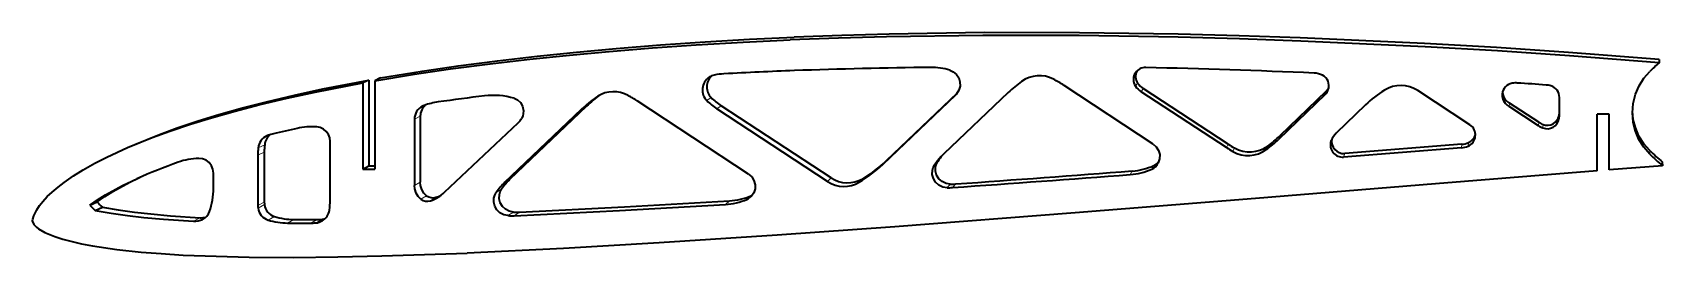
# Model space of a CAD drawing. Extents: x 142 to 278, y -25 to 158.
# Drawn here: x 141.6 to 278.5, y 139 to 157.9 of the extents above.
import ezdxf

# ---------------------------------------------------------------- set-up
doc = ezdxf.new("R2010")
doc.units = 0

msp = doc.modelspace()

# ---------------------------------------------------------------- linework, layer by layer
at = {"color": 7, "lineweight": 35, "ltscale": 0.006751}
msp.add_line((278.207062, 155.615234), (278.217621, 155.345398), dxfattribs=at)
at = {"color": 7, "lineweight": 35, "ltscale": 0.013814}
msp.add_line((169.798248, 153.892975), (169.299652, 153.654816), dxfattribs=at)
at = {"color": 7, "lineweight": 35, "ltscale": 0.180781}
msp.add_line((169.299652, 153.654816), (169.299652, 146.423584), dxfattribs=at)
at = {"color": 7, "lineweight": 35, "ltscale": 0.179905}
msp.add_line((169.798248, 153.892975), (169.798248, 146.696777), dxfattribs=at)
at = {"color": 7, "lineweight": 35, "ltscale": 0.013818}
msp.add_line((170.798248, 154.06987), (170.299652, 153.831314), dxfattribs=at)
at = {"color": 7, "lineweight": 35, "ltscale": 0.185193}
msp.add_line((170.299652, 153.831314), (170.299652, 146.423584), dxfattribs=at)
at = {"color": 7, "lineweight": 35, "ltscale": 0.223818}
msp.add_line((235.696381, 148.521271), (228.213959, 153.436981), dxfattribs=at)
at = {"color": 7, "lineweight": 13, "ltscale": 0.007913}
msp.add_line((234.210052, 153.376831), (234.390228, 153.637085), dxfattribs=at)
at = {"color": 7, "lineweight": 13, "ltscale": 0.008495}
msp.add_line((188.890564, 152.435577), (189.179901, 152.61377), dxfattribs=at)
at = {"color": 7, "lineweight": 35, "ltscale": 0.279232}
msp.add_line((201.699951, 145.999268), (192.364746, 152.131683), dxfattribs=at)
at = {"color": 7, "lineweight": 13, "ltscale": 0.011109}
msp.add_line((198.199799, 152.161255), (198.565613, 152.413513), dxfattribs=at)
at = {"color": 7, "lineweight": 35, "ltscale": 0.210182}
msp.add_line((219.087158, 152.608444), (212.995087, 146.814575), dxfattribs=at)
at = {"color": 7, "lineweight": 35, "ltscale": 0.206143}
msp.add_line((219.243011, 152.786835), (213.273468, 147.098541), dxfattribs=at)
at = {"color": 7, "lineweight": 35, "ltscale": 0.186735}
msp.add_line((223.525879, 152.838715), (218.112762, 147.691864), dxfattribs=at)
at = {"color": 7, "lineweight": 13, "ltscale": 0.00408}
msp.add_line((219.087158, 152.608444), (219.198059, 152.728195), dxfattribs=at)
at = {"color": 7, "lineweight": 35, "ltscale": 0.002054}
msp.add_line((219.144867, 152.666901), (219.087158, 152.608444), dxfattribs=at)
at = {"color": 7, "lineweight": 13, "ltscale": 0.007962}
msp.add_line((234.697235, 152.902908), (234.87558, 153.166763), dxfattribs=at)
at = {"color": 7, "lineweight": 35, "ltscale": 0.21384}
msp.add_line((241.857239, 148.223358), (234.697235, 152.902908), dxfattribs=at)
at = {"color": 7, "lineweight": 35, "ltscale": 0.212642}
msp.add_line((241.997467, 148.516434), (234.87558, 153.166763), dxfattribs=at)
at = {"color": 7, "lineweight": 35, "ltscale": 0.136055}
msp.add_line((250.154633, 152.678711), (246.230957, 148.90744), dxfattribs=at)
at = {"color": 7, "lineweight": 35, "ltscale": 0.135287}
msp.add_line((250.245117, 152.951706), (246.347321, 149.197861), dxfattribs=at)
at = {"color": 7, "lineweight": 13, "ltscale": 0.00719}
msp.add_line((250.154633, 152.678711), (250.245117, 152.951706), dxfattribs=at)
at = {"color": 7, "lineweight": 35, "ltscale": 0.130855}
msp.add_line((262.309448, 150.137817), (257.930542, 153.005219), dxfattribs=at)
at = {"color": 7, "lineweight": 13, "ltscale": 0.007061}
msp.add_line((265.306732, 151.914673), (265.337158, 152.195465), dxfattribs=at)
at = {"color": 7, "lineweight": 35, "ltscale": 0.036222}
msp.add_line((269.834534, 150.982208), (269.834534, 152.431091), dxfattribs=at)
at = {"color": 7, "lineweight": 13, "ltscale": 0.0137}
msp.add_line((173.64325, 150.601379), (174.130707, 150.851776), dxfattribs=at)
at = {"color": 7, "lineweight": 35, "ltscale": 0.138335}
msp.add_line((174.130707, 150.851776), (174.130707, 145.318359), dxfattribs=at)
at = {"color": 7, "lineweight": 35, "ltscale": 0.222357}
msp.add_line((181.240417, 145.312744), (187.685638, 151.441986), dxfattribs=at)
at = {"color": 7, "lineweight": 35, "ltscale": 0.220983}
msp.add_line((181.692474, 145.596298), (188.09198, 151.693817), dxfattribs=at)
at = {"color": 7, "lineweight": 13, "ltscale": 0.011951}
msp.add_line((187.685638, 151.441986), (188.09198, 151.693817), dxfattribs=at)
at = {"color": 7, "lineweight": 13, "ltscale": 0.011037}
msp.add_line((199.041138, 151.479065), (199.401093, 151.734711), dxfattribs=at)
at = {"color": 7, "lineweight": 35, "ltscale": 0.277795}
msp.add_line((208.330475, 145.381531), (199.041138, 151.479065), dxfattribs=at)
at = {"color": 7, "lineweight": 35, "ltscale": 0.276108}
msp.add_line((208.636536, 145.677979), (199.401093, 151.734711), dxfattribs=at)
at = {"color": 7, "lineweight": 35, "ltscale": 0.085179}
msp.add_line((253.541901, 151.800079), (251.084167, 149.440384), dxfattribs=at)
at = {"color": 7, "lineweight": 13, "ltscale": 0.007102}
msp.add_line((265.620728, 151.656952), (265.649811, 151.939545), dxfattribs=at)
at = {"color": 7, "lineweight": 35, "ltscale": 0.073478}
msp.add_line((268.082672, 150.05159), (265.620728, 151.656952), dxfattribs=at)
at = {"color": 7, "lineweight": 35, "ltscale": 0.073084}
msp.add_line((268.099243, 150.343811), (265.649811, 151.939545), dxfattribs=at)
at = {"color": 7, "lineweight": 13, "ltscale": 0.007224}
msp.add_line((269.79892, 150.618973), (269.805542, 150.907837), dxfattribs=at)
at = {"color": 7, "lineweight": 35, "ltscale": 0.00101}
msp.add_line((269.834106, 150.941803), (269.834534, 150.982208), dxfattribs=at)
at = {"color": 7, "lineweight": 35, "ltscale": 0.025}
msp.add_line((274.008362, 151.029831), (273.008362, 151.029831), dxfattribs=at)
at = {"color": 7, "lineweight": 35, "ltscale": 0.119022}
msp.add_line((273.008362, 146.268936), (273.008362, 151.029831), dxfattribs=at)
at = {"color": 7, "lineweight": 35, "ltscale": 0.117041}
msp.add_line((274.008362, 146.348175), (274.008362, 151.029831), dxfattribs=at)
at = {"color": 7, "lineweight": 35, "ltscale": 0.139254}
msp.add_line((173.64325, 150.601379), (173.64325, 145.031235), dxfattribs=at)
at = {"color": 7, "lineweight": 35, "ltscale": 0.212499}
msp.add_line((176.168457, 144.466644), (182.35379, 150.296814), dxfattribs=at)
at = {"color": 7, "lineweight": 13, "ltscale": 0.007317}
msp.add_line((268.082672, 150.05159), (268.099243, 150.343811), dxfattribs=at)
at = {"color": 7, "lineweight": 13, "ltscale": 0.007335}
msp.add_line((268.446594, 149.86734), (268.461182, 150.160385), dxfattribs=at)
at = {"color": 7, "lineweight": 35, "ltscale": 0.016618}
msp.add_line((149.525818, 148.217865), (150.136078, 148.481339), dxfattribs=at)
at = {"color": 7, "lineweight": 13, "ltscale": 0.015019}
msp.add_line((160.513123, 148.194412), (161.055573, 148.452637), dxfattribs=at)
at = {"color": 7, "lineweight": 35, "ltscale": 0.122784}
msp.add_line((166.557526, 143.806549), (166.557526, 148.717896), dxfattribs=at)
at = {"color": 7, "lineweight": 13, "ltscale": 0.008122}
msp.add_line((241.857239, 148.223358), (241.997467, 148.516434), dxfattribs=at)
at = {"color": 7, "lineweight": 13, "ltscale": 0.008145}
msp.add_line((242.404053, 147.891693), (242.541473, 148.187088), dxfattribs=at)
at = {"color": 7, "lineweight": 13, "ltscale": 0.007987}
msp.add_line((245.207672, 148.053131), (245.329895, 148.348297), dxfattribs=at)
at = {"color": 7, "lineweight": 13, "ltscale": 0.007822}
msp.add_line((246.230957, 148.90744), (246.347321, 149.197861), dxfattribs=at)
at = {"color": 7, "lineweight": 35, "ltscale": 0.001222}
msp.add_line((250.649353, 148.775955), (250.666382, 148.821777), dxfattribs=at)
at = {"color": 7, "lineweight": 35, "ltscale": 0.248145}
msp.add_line((261.595306, 148.201782), (251.699615, 147.429199), dxfattribs=at)
at = {"color": 7, "lineweight": 35, "ltscale": 0.246736}
msp.add_line((261.63208, 148.501205), (251.792877, 147.729416), dxfattribs=at)
at = {"color": 7, "lineweight": 13, "ltscale": 0.007542}
msp.add_line((261.595306, 148.201782), (261.63208, 148.501205), dxfattribs=at)
at = {"color": 7, "lineweight": 13, "ltscale": 0.0075}
msp.add_line((262.172333, 148.347107), (262.205963, 148.645203), dxfattribs=at)
at = {"color": 7, "lineweight": 13, "ltscale": 0.007398}
msp.add_line((277.418427, 147.678223), (277.422089, 147.974136), dxfattribs=at)
at = {"color": 7, "lineweight": 13, "ltscale": 0.015057}
msp.add_line((160.481354, 147.582199), (161.02356, 147.844391), dxfattribs=at)
at = {"color": 7, "lineweight": 35, "ltscale": 0.105487}
msp.add_line((160.481354, 147.582199), (160.481354, 143.362732), dxfattribs=at)
at = {"color": 7, "lineweight": 35, "ltscale": 0.104813}
msp.add_line((161.02356, 147.844391), (161.02356, 143.651855), dxfattribs=at)
at = {"color": 7, "lineweight": 35, "ltscale": 0.014213}
msp.add_line((169.299652, 146.423584), (169.798248, 146.696777), dxfattribs=at)
at = {"color": 7, "lineweight": 35, "ltscale": 0.0125}
for p, q in [((169.798248, 146.696777), (170.298248, 146.696777)), ((169.299652, 146.423584), (169.799652, 146.423584)), ((169.799652, 146.423584), (170.299652, 146.423584))]:
    msp.add_line(p, q, dxfattribs=at)
at = {"color": 7, "lineweight": 13, "ltscale": 0.009941}
msp.add_line((212.995087, 146.814575), (213.273468, 147.098541), dxfattribs=at)
at = {"color": 7, "lineweight": 13, "ltscale": 0.00991}
msp.add_line((217.337311, 146.774963), (217.608185, 147.064392), dxfattribs=at)
at = {"color": 7, "lineweight": 13, "ltscale": 0.008543}
msp.add_line((235.585785, 146.405014), (235.745789, 146.70694), dxfattribs=at)
at = {"color": 7, "lineweight": 13, "ltscale": 0.007859}
msp.add_line((251.699615, 147.429199), (251.792877, 147.729416), dxfattribs=at)
at = {"color": 7, "lineweight": 35, "ltscale": 0.112325}
msp.add_line((278.487518, 146.700439), (274.008362, 146.348175), dxfattribs=at)
at = {"color": 7, "lineweight": 35, "ltscale": 0.007854}
msp.add_line((278.476471, 147.014404), (278.487518, 146.700439), dxfattribs=at)
at = {"color": 7, "lineweight": 35, "ltscale": 0.031609}
msp.add_line((156.757538, 144.803574), (156.757538, 146.067917), dxfattribs=at)
at = {"color": 7, "lineweight": 13, "ltscale": 0.014143}
msp.add_line((173.64325, 145.031235), (174.130707, 145.318359), dxfattribs=at)
at = {"color": 7, "lineweight": 13, "ltscale": 0.013341}
msp.add_line((181.240417, 145.312744), (181.692474, 145.596298), dxfattribs=at)
at = {"color": 7, "lineweight": 13, "ltscale": 0.010652}
msp.add_line((208.330475, 145.381531), (208.636536, 145.677979), dxfattribs=at)
at = {"color": 7, "lineweight": 13, "ltscale": 0.010332}
msp.add_line((211.013824, 145.314285), (211.303772, 145.608795), dxfattribs=at)
at = {"color": 7, "lineweight": 13, "ltscale": 0.010094}
msp.add_line((218.387726, 144.854218), (218.656281, 145.155731), dxfattribs=at)
at = {"color": 7, "lineweight": 13, "ltscale": 0.010044}
msp.add_line((218.853363, 144.867493), (219.119049, 145.168839), dxfattribs=at)
at = {"color": 7, "lineweight": 13, "ltscale": 0.008659}
msp.add_line((233.777649, 145.955902), (233.950958, 146.255768), dxfattribs=at)
at = {"color": 7, "lineweight": 13, "ltscale": 0.014067}
msp.add_line((174.184814, 143.885742), (174.665161, 144.178757), dxfattribs=at)
at = {"color": 7, "lineweight": 13, "ltscale": 0.013859}
msp.add_line((174.974915, 143.75946), (175.447906, 144.048584), dxfattribs=at)
at = {"color": 7, "lineweight": 13, "ltscale": 0.013536}
msp.add_line((180.499939, 144.446381), (180.958862, 144.733704), dxfattribs=at)
at = {"color": 7, "lineweight": 13, "ltscale": 0.011193}
msp.add_line((201.578156, 143.876892), (201.908752, 144.178833), dxfattribs=at)
at = {"color": 7, "lineweight": 35, "ltscale": 0.01703}
msp.add_line((146.355682, 143.382172), (146.976013, 143.663605), dxfattribs=at)
at = {"color": 7, "lineweight": 35, "ltscale": 0.016753}
msp.add_line((146.80957, 142.950439), (147.417267, 143.23291), dxfattribs=at)
at = {"color": 7, "lineweight": 13, "ltscale": 0.015362}
msp.add_line((160.481354, 143.362732), (161.02356, 143.651855), dxfattribs=at)
at = {"color": 7, "lineweight": 13, "ltscale": 0.015375}
msp.add_line((160.496857, 143.140167), (161.038879, 143.43071), dxfattribs=at)
at = {"color": 7, "lineweight": 13, "ltscale": 0.015257}
msp.add_line((161.342224, 142.138), (161.876526, 142.432892), dxfattribs=at)
at = {"color": 7, "lineweight": 13, "ltscale": 0.01365}
msp.add_line((181.496582, 142.507629), (181.953247, 142.806915), dxfattribs=at)
at = {"color": 7, "lineweight": 13, "ltscale": 0.013583}
msp.add_line((182.007385, 142.505615), (182.460907, 142.80481), dxfattribs=at)
at = {"color": 7, "lineweight": 13, "ltscale": 0.011404}
msp.add_line((199.760468, 143.448822), (200.10437, 143.748535), dxfattribs=at)
at = {"color": 7, "lineweight": 35, "ltscale": 0.001082}
msp.add_line((141.557648, 142.023529), (141.557312, 142.066803), dxfattribs=at)
at = {"color": 7, "lineweight": 13, "ltscale": 0.015666}
msp.add_line((155.078888, 142.047821), (155.634094, 142.338409), dxfattribs=at)
at = {"color": 7, "lineweight": 13, "ltscale": 0.002365}
msp.add_line((155.833069, 142.194519), (155.91687, 142.238434), dxfattribs=at)
at = {"color": 7, "lineweight": 35, "ltscale": 0.001181}
msp.add_line((155.875336, 142.215607), (155.833069, 142.194519), dxfattribs=at)
at = {"color": 7, "lineweight": 13, "ltscale": 0.014997}
msp.add_line((162.985077, 141.889832), (163.508057, 142.18367), dxfattribs=at)
at = {"color": 7, "lineweight": 13, "ltscale": 0.014733}
msp.add_line((164.942413, 141.886078), (165.452881, 142.180573), dxfattribs=at)
at = {"color": 7, "lineweight": 13, "ltscale": 0.01468}
msp.add_line((165.343353, 141.900757), (165.851257, 142.195465), dxfattribs=at)
at = {"color": 7, "lineweight": 35}
for points in [[(170.798248, 154.06987), (174.290924, 154.641129), (177.316071, 155.082062), (180.623444, 155.512878), (183.936646, 155.896515), (187.254364, 156.237915), (190.575714, 156.54129), (194.312378, 156.840515), (198.052246, 157.09726), (201.794678, 157.312881), (205.539093, 157.489349)], [(278.217621, 155.345398), (270.688446, 155.932892), (264.624908, 156.339294), (258.5578, 156.688492), (248.10498, 157.165085), (242.953064, 157.344604), (237.800018, 157.486145), (229.480194, 157.622192), (221.390564, 157.631958), (213.301575, 157.51384), (209.258179, 157.403458), (205.216064, 157.255096)], [(278.207062, 155.615234), (270.595154, 156.205719), (264.545227, 156.607819), (258.491791, 156.952759), (248.055939, 157.422394), (242.930817, 157.597839), (237.804565, 157.735413), (229.524628, 157.865265), (221.527802, 157.869812), (213.531708, 157.748672), (209.53476, 157.637665), (205.539093, 157.489349)], [(170.299652, 153.831314), (173.654205, 154.380249), (176.677643, 154.822418), (180.000763, 155.256744), (183.329834, 155.643372), (186.663513, 155.987289), (190.000854, 156.292816), (193.646637, 156.585999), (197.295532, 156.838837), (201.254669, 157.068848), (205.216064, 157.255096)], [(149.525818, 148.217865), (151.591125, 149.056458), (153.083893, 149.603485), (154.8237, 150.186752), (156.578461, 150.725204), (158.570068, 151.286819), (160.57251, 151.806519), (162.93576, 152.368973), (165.309937, 152.884415), (169.299652, 153.654816)], [(150.136078, 148.481339), (152.222534, 149.327881), (153.716492, 149.87439), (155.454987, 150.456085), (157.208313, 150.993134), (159.201355, 151.554123), (161.205231, 152.073181), (163.569336, 152.634583), (165.944366, 153.148972), (169.798248, 153.892975)], [(218.607574, 154.726135), (218.913605, 154.586609), (219.172699, 154.363907), (219.362335, 154.074615), (219.46701, 153.738007), (219.475098, 153.383514), (219.384827, 153.039642), (219.144867, 152.666901)], [(275.969818, 151.126541), (276.033844, 151.932434), (276.220764, 152.691223), (276.525421, 153.407227), (276.938904, 154.060394), (277.418427, 154.603729)], [(182.008392, 152.359711), (182.29895, 152.225281), (182.543335, 152.002441), (182.715363, 151.709488), (182.800507, 151.294952), (182.733856, 150.868988), (182.644867, 150.670288)], [(277.418427, 147.678223), (276.919128, 148.248001), (276.514221, 148.89621), (276.215973, 149.605164), (276.032898, 150.355286), (275.969818, 151.126541)], [(277.422089, 147.974136), (276.921295, 148.542267), (276.515106, 149.189346), (276.215851, 149.897552), (276.044464, 150.574921), (275.971527, 151.271332)], [(166.557526, 148.717896), (166.518677, 149.028839), (166.404663, 149.319702), (166.223358, 149.571915), (165.990326, 149.767639), (165.719452, 149.898315), (165.428986, 149.956696)], [(141.557312, 142.066803), (141.57254, 142.213074), (141.651917, 142.496094), (141.90271, 143.009674), (142.139099, 143.366074), (142.405182, 143.70224), (142.782623, 144.108582), (143.187622, 144.486664), (143.69397, 144.907486), (144.218475, 145.304504), (145.002319, 145.846893), (145.809692, 146.354065), (146.795074, 146.912537), (147.803894, 147.428802), (149.525818, 148.217865)], [(235.696381, 148.521271), (235.967041, 148.282166), (236.158478, 147.978241), (236.255493, 147.635712), (236.249023, 147.269669), (236.135986, 146.928101)], [(156.757538, 146.067917), (156.713776, 146.397644), (156.585724, 146.7034), (156.383362, 146.963196), (156.126129, 147.156677), (155.831238, 147.274628), (155.520966, 147.310028)], [(218.387726, 144.854218), (218.028015, 144.911194), (217.698792, 145.067673), (217.427979, 145.310181), (217.238647, 145.616516), (217.144867, 145.960602), (217.152893, 146.312592), (217.2211, 146.555298), (217.337311, 146.774963)], [(218.656281, 145.155731), (218.298828, 145.212524), (217.971619, 145.367966), (217.702271, 145.608749), (217.513672, 145.912872), (217.419708, 146.254547), (217.426666, 146.604279), (217.493591, 146.845703), (217.608185, 147.064392)], [(146.355682, 143.382172), (147.000153, 143.828766), (147.681, 144.254761), (149.112396, 145.037537), (150.32309, 145.611023)], [(146.976013, 143.663605), (147.616669, 144.107269), (148.293304, 144.530487), (149.715698, 145.30835), (150.587158, 145.727509)], [(174.665161, 144.178757), (174.436035, 144.405334), (174.260162, 144.700012), (174.155731, 145.040955), (174.130707, 145.318359)], [(273.008362, 146.268936), (259.436615, 145.178299), (244.288666, 143.947983), (229.139191, 142.736588), (213.985596, 141.57843), (204.101257, 140.87175), (194.212769, 140.223648), (186.149139, 139.756836), (178.081696, 139.369522)], [(201.699951, 145.999268), (201.971924, 145.758667), (202.163757, 145.452637), (202.26004, 145.10791), (202.254608, 144.757568), (202.151428, 144.428711), (201.961975, 144.148911), (201.895508, 144.082214)], [(174.184814, 143.885742), (173.952637, 144.112854), (173.774414, 144.408981), (173.66861, 144.752029), (173.64325, 145.031235)], [(181.496582, 142.507629), (181.143341, 142.576385), (180.822968, 142.741364), (180.561951, 142.988739), (180.382019, 143.296707), (180.296295, 143.639679), (180.310425, 143.988739), (180.381714, 144.229111), (180.499939, 144.446381)], [(181.953247, 142.806915), (181.602234, 142.875458), (181.283813, 143.039368), (181.024261, 143.285034), (180.845001, 143.59082), (180.759125, 143.931427), (180.772186, 144.278275), (180.842224, 144.517395), (180.958862, 144.733704)], [(146.80957, 142.950439), (148.147797, 142.7146), (149.519745, 142.522125), (150.899261, 142.364243), (152.558807, 142.213196), (155.078888, 142.047821)], [(147.417267, 143.23291), (148.747162, 142.999039), (150.110474, 142.808212), (151.481293, 142.651733), (153.130219, 142.502106), (155.634094, 142.338409)], [(182.007385, 142.505615), (190.880157, 142.936218), (199.760468, 143.448822)], [(182.460907, 142.80481), (191.27887, 143.235977), (200.10437, 143.748535)], [(141.557648, 142.023529), (141.653442, 141.758835), (141.875122, 141.532013), (142.040131, 141.407288), (142.574585, 141.098724), (143.428955, 140.747559), (144.09024, 140.534851), (144.760162, 140.35321), (145.675812, 140.146042), (146.59494, 139.973679), (148.628876, 139.67572), (150.680969, 139.453445), (152.345428, 139.317917), (154.197571, 139.205139), (156.050995, 139.12326), (159.765381, 139.027969), (163.481873, 139.006271), (167.195404, 139.042419), (170.908752, 139.122009), (178.081696, 139.369522)]]:
    msp.add_lwpolyline(points, dxfattribs=at)
for centre, radius, start, end in [((221.376678, -279.508698), 434.476393, 90.574367, 92.0867), ((217.078552, 149.533844), 5.412731, 73.591347, 90.605929), ((235.052826, 153.926086), 1.016208, 88.609465, 145.001378), ((219.820251, -519.872803), 674.987854, 87.503234, 88.704787), ((294.564209, 136.929443), 24.624347, 131.59328, 134.130435), ((199.104401, 153.059952), 1.276047, 123.482853, 224.812566), ((199.468201, 153.306488), 1.2705, 133.414222, 224.693734), ((199.090637, 153.081116), 1.250996, 101.876984, 123.492224), ((199.931183, 149.05983), 5.35917, 93.09278, 101.822609), ((218.603394, -198.795471), 353.715276, 92.11383, 93.072884), ((231.1828, 144.782333), 11.114557, 126.053545, 133.543736), ((226.140625, 151.709625), 2.54637, 62.148178, 126.066454), ((222.122528, 144.163559), 11.095117, 56.700327, 62.007606), ((235.030945, 153.934479), 0.992872, 144.672846, 214.188698), ((235.663818, 154.384918), 1.769279, 214.738351, 236.886455), ((235.199799, 154.192963), 0.982299, 153.628467, 214.474856), ((235.843018, 154.651489), 1.772026, 214.924706, 236.912136), ((249.150848, 152.722198), 1.753895, 63.957297, 87.585415), ((249.472687, 153.410828), 0.994589, 341.589266, 63.197001), ((256.506348, 150.834778), 2.595796, 56.728085, 121.698931), ((266.037231, 152.61882), 1.015132, 99.359752, 173.719728), ((266.173462, 151.771912), 1.872744, 86.173273, 99.258365), ((224.67926, -467.295898), 622.329608, 85.942187, 86.165398), ((268.586273, 151.622101), 1.856141, 73.475876, 85.955595), ((268.822479, 152.432983), 1.011808, 359.893118, 73.239108), ((176.504578, 145.915833), 6.194949, 98.0942, 109.327792), ((203.694489, -46.812881), 200.832196, 96.909879, 98.032189), ((180.274841, 146.372589), 6.232634, 73.851851, 96.838429), ((195.326569, 143.403168), 11.090848, 125.471531, 133.546345), ((195.592163, 143.817993), 10.875735, 125.777346, 133.600563), ((190.365784, 150.364166), 2.543028, 121.601614, 125.457133), ((190.369202, 150.359512), 2.548673, 61.523926, 121.612447), ((186.29068, 142.884323), 11.063827, 56.701222, 61.415231), ((202.02832, 156.02301), 5.437916, 225.247717, 236.679268), ((202.327637, 156.19046), 5.330884, 225.11334, 236.702982), ((249.450409, 153.412521), 1.01703, 313.820582, 341.894929), ((249.543121, 153.681183), 1.012374, 313.899696, 333.812614), ((260.290802, 144.761032), 9.751733, 121.865874, 133.794431), ((266.02597, 152.615738), 1.004455, 173.474511, 224.266287), ((266.048462, 152.892456), 0.995866, 181.478745, 224.418109), ((266.665344, 153.499283), 1.861184, 224.469499, 236.932217), ((174.875366, 150.606293), 1.231634, 117.248161, 180.228601), ((175.363953, 150.854126), 1.23304, 129.638275, 180.109155), ((174.845428, 150.649048), 1.179361, 109.371833, 116.905477), ((181.281769, 151.432495), 1.561739, 313.349077, 330.788015), ((266.634308, 153.21225), 1.856409, 224.345504, 236.908066), ((268.816071, 151.10498), 1.009159, 249.407373, 348.73196), ((267.965454, 150.982086), 1.869079, 348.798018, 358.76568), ((267.974396, 151.267944), 1.866208, 348.874605, 355.359388), ((162.302917, 148.319275), 1.254488, 128.029219, 173.897736), ((161.761902, 148.072174), 1.249198, 107.808041, 115.081161), ((163.115662, 143.854187), 5.679099, 103.564963, 107.797215), ((187.755707, 41.640095), 110.821178, 102.49526, 103.553905), ((165.014832, 144.255676), 5.716001, 85.845055, 102.490964), ((252.311493, 148.160828), 1.772968, 133.806616, 158.111708), ((261.799896, 149.564209), 1.004802, 293.837938, 345.706821), ((261.748138, 149.278595), 1.026311, 353.815844, 56.845527), ((269.10672, 151.622559), 1.875269, 236.901358, 249.389314), ((269.125244, 151.919205), 1.880012, 236.925715, 249.315398), ((268.802795, 150.819031), 1.016252, 249.481016, 348.644554), ((166.408417, 147.581543), 5.927076, 174.064885, 179.993585), ((161.766205, 148.062073), 1.260144, 115.064331, 173.971516), ((166.831085, 147.84375), 5.807503, 173.98172, 179.993708), ((247.063538, 156.189743), 9.516743, 236.834149, 240.685229), ((247.103363, 156.336365), 9.339242, 236.858164, 240.760361), ((243.679138, 150.169434), 2.610557, 240.760115, 305.83966), ((243.808807, 150.458038), 2.60085, 240.835397, 305.790807), ((239.605011, 155.80365), 9.563502, 305.862316, 313.854979), ((239.837616, 155.959686), 9.386071, 305.813705, 313.9117), ((251.617401, 148.449158), 1.022724, 161.345857, 274.60694), ((251.711639, 148.743195), 1.016708, 169.605809, 274.58065), ((261.457489, 149.968109), 1.771663, 274.461265, 293.796862), ((261.493378, 150.270721), 1.774908, 274.482336, 293.671664), ((261.759857, 149.273193), 1.013934, 294.00758, 354.047327), ((294.758972, 165.962128), 24.982706, 226.055947, 229.326323), ((169.722107, 101.967026), 47.761589, 109.489777, 113.964322), ((155.633423, 141.803894), 5.507276, 91.170048, 109.590863), ((205.343658, 154.86113), 11.103711, 300.707435, 313.558095), ((205.765625, 154.978775), 10.884238, 300.585291, 313.613621), ((221.975372, 143.639053), 5.598736, 137.199526, 145.936486), ((222.14209, 144.027588), 5.45699, 139.264798, 146.186033), ((221.890533, 143.720673), 5.48105, 133.570128, 137.223145), ((233.54425, 151.668854), 5.428357, 274.296562, 293.926164), ((235.12912, 147.434998), 1.126979, 293.910611, 333.276526), ((235.292236, 147.721008), 1.111015, 294.097212, 324.885232), ((294.579224, 165.368607), 24.646359, 225.870548, 229.239102), ((185.082642, 141.279327), 5.570585, 133.609374, 145.352163), ((185.457886, 141.650787), 5.453973, 133.662089, 145.579376), ((209.727417, 147.500244), 2.53721, 236.601964, 300.476172), ((210.02713, 147.788956), 2.527246, 236.625228, 300.35232), ((218.733765, 150.597763), 5.442581, 269.184357, 274.059281), ((-41.910686, 3821.678223), 3686.046172, 274.0567, 274.289295), ((-41.533878, 3801.984375), 3666.093419, 274.077074, 274.309492), ((233.363068, 151.488098), 5.547745, 274.285627, 293.618757), ((150.825562, 144.806519), 5.932015, 340.676147, 359.971589), ((160.618713, 143.808258), 5.938829, 351.925203, 359.983596), ((174.701233, 144.583298), 0.86802, 233.485567, 288.376724), ((175.18158, 144.866989), 0.860546, 233.116068, 288.025557), ((173.969421, 146.828217), 3.22922, 288.141574, 301.135954), ((174.467255, 147.092499), 3.197957, 287.857411, 296.041965), ((174.003052, 146.765686), 3.158257, 301.200459, 313.285351), ((199.421539, 148.960083), 5.5217, 273.519123, 292.989649), ((199.771698, 149.141479), 5.403196, 273.529819, 293.297903), ((201.147644, 144.889893), 1.100714, 293.023855, 312.797116), ((201.481995, 145.171021), 1.080083, 293.273109, 301.259533), ((218.462341, 150.405136), 5.551425, 269.2299, 274.0389), ((150.830933, 147.637268), 6.175423, 223.555497, 229.369955), ((151.412598, 147.771973), 6.046801, 222.800269, 228.645272), ((155.35379, 143.225555), 1.136285, 297.31182, 340.34666), ((162.084656, 143.362717), 1.603307, 179.999691, 187.978476), ((161.706543, 143.30072), 1.219413, 187.559375, 252.601696), ((162.627563, 143.65184), 1.604, 179.999677, 187.924012), ((162.243744, 143.589417), 1.214382, 187.504378, 252.384455), ((163.541077, 147.86496), 5.681368, 252.96319, 269.667053), ((165.257233, 143.153915), 1.25459, 300.144074, 351.756409), ((181.77359, 148.01059), 5.509939, 267.118313, 272.431921), ((182.229645, 148.202377), 5.402532, 267.067579, 272.453456), ((155.165771, 143.616623), 1.571057, 266.830148, 295.137225), ((155.718658, 143.926056), 1.589869, 266.951588, 284.709602), ((163.020996, 147.689209), 5.799487, 253.173854, 269.645224), ((164.409485, 376.524963), 234.639462, 269.652177, 270.130133), ((164.849243, 375.515472), 233.335648, 269.670673, 270.148226), ((164.929718, 147.719757), 5.833691, 270.124655, 274.065913), ((165.253784, 143.154663), 1.257119, 274.085332, 300.262148), ((165.43866, 147.898315), 5.717753, 270.14268, 274.138081), ((165.760956, 143.441742), 1.249549, 274.14304, 286.805821)]:
    msp.add_arc(centre, radius, start, end, dxfattribs=at)

doc.saveas('drawing.dxf')
